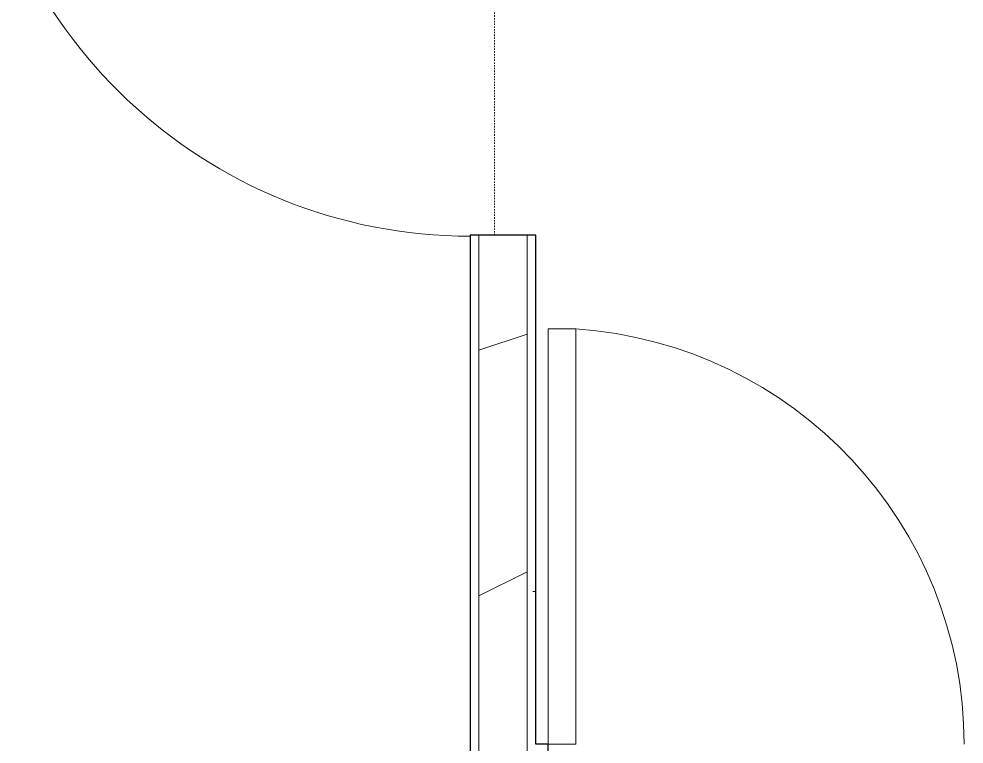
# Model space of a CAD drawing. Header units: inches. Extents: x -10205 to 13964, y -460 to 30702.
# Drawn here: x -3339.5 to -3271.2, y 10049.8 to 10102.2 of the extents above; entities that cross this region are included whole.
import ezdxf

# ---------------------------------------------------------------- set-up
doc = ezdxf.new("R2010")
doc.units = ezdxf.units.IN
doc.header["$MEASUREMENT"] = 0
doc.linetypes.add('Dash 1_16_', pattern=[0.12499999999999999, 0.06249999999999999, -0.06249999999999999])
for name, color, linetype, lineweight in [('0-1', 7, 'Continuous', 5), ('0-4', 7, 'Continuous', 9), ('A-DOOR-3', 7, 'Continuous', 9), ('A-DOOR-4', 250, 'Continuous', 13), ('A-WALL-5', 130, 'Continuous', 25), ('A-WALL-6', 7, 'Continuous', 9), ('A-WALL-PATT-3', 7, 'Continuous', 9), ('A-WALL-PATT-4', 8, 'Continuous', 9), ('I-FURN-HDLN-2', 254, 'Dash 1_16_', 9)]:
    doc.layers.add(name, color=color, linetype=linetype, lineweight=lineweight)

# ---------------------------------------------------------------- blocks, each defined once
blk = doc.blocks.new('Single-Flush - 36_ x 84_-1372839-SITE PLAN - CAD FILE')
at = {"layer": 'A-DOOR-3'}
blk.add_arc((18.00000000000094, 2.374999999999273), 36.06659275674493, 93.17885224191846, 179.9999999999998, dxfattribs=at)
at = {"layer": 'A-DOOR-4'}
for p, q in [((16, 2.374999999999472), (16, 38.38609708243875)), ((18.00000000000094, 38.38609708243875), (16, 38.38609708243875)), ((18.00000000000094, 2.374999999999472), (18.00000000000094, 38.38609708243875)), ((18.00000000000094, 2.374999999999472), (16, 2.374999999999472))]:
    blk.add_line(p, q, dxfattribs=at)
blk = doc.blocks.new('Bed-Standard - Queen 60_ x 79_-V84-SITE PLAN - CAD FILE')
at = {"layer": 'I-FURN-HDLN-2'}
blk.add_line((25.43539959146133, -77.2950819672126), (61.4353995914628, -77.2950819672126), dxfattribs=at)
blk = doc.blocks.new('Single-Flush - 30_ x 84_-1372859-SITE PLAN - CAD FILE')
at = {"layer": 'A-DOOR-3'}
blk.add_arc((15.00000000000094, -2.374999999999751), 30.06659275674492, 179.9999999999998, 266.1859251657074, dxfattribs=at)
at = {"layer": 'A-DOOR-4'}
for p, q in [((13, -2.37500000000009), (13, -32.37499999999879)), ((15.00000000000094, -2.37500000000009), (13, -2.37500000000009)), ((15.00000000000094, -2.37500000000009), (15.00000000000094, -32.37499999999879)), ((15.00000000000094, -32.37499999999879), (13, -32.37499999999879))]:
    blk.add_line(p, q, dxfattribs=at)
blk = doc.blocks.new('1750 Ox - Unit Layouts_rvt-1-SITE PLAN - CAD FILE')
at = {"layer": 'A-WALL-PATT-3'}
h = blk.add_hatch(dxfattribs=at)
h.set_pattern_fill('FP_2', color=256, style=0, pattern_type=2)
h.set_pattern_definition([(0, (0, 0), (61.44, 15.36), [2.534, -43.54600000000001, 2.534, -43.54600000000001, -245.76]), (0, (0, 0), (61.44, 15.36), [-92.16, 2.534, -89.626, 2.534, -43.54600000000001, -107.52]), (0, (0, 0), (61.44, 15.36), [-230.4, 2.534, -28.186, 2.534, -74.266]), (120, (23.04, 7.68), (-44.02215020212896, 45.52860080851592), [2.534, -43.546, 2.534, -43.546, -245.76]), (120, (23.04, 7.68), (-44.02215020212896, 45.52860080851592), [-92.15999999999998, 2.534, -89.62599999999999, 2.534, -43.546, -107.52]), (120, (23.04, 7.68), (-44.02215020212896, 45.52860080851592), [-230.4, 2.534, -28.186, 2.534, -74.26599999999999]), (240, (30.72, 38.4), (-17.41784979787101, -60.8886008085159), [2.534, -43.54600000000001, 2.534, -43.54600000000001, -245.76]), (240, (30.72, 38.4), (-17.41784979787101, -60.8886008085159), [-92.16, 2.534, -89.626, 2.534, -43.54600000000001, -107.52]), (240, (30.72, 38.4), (-17.41784979787101, -60.8886008085159), [-230.4, 2.534, -28.186, 2.534, -74.266])])
h.paths.add_polyline_path([(-3302.123736679995, 10018.71439611051), (-3302.123736679995, 10045.69062047345), (-3302.748736679995, 10045.69062047346), (-3302.748736679995, 10018.71439611051)], flags=0)
h.paths.add_polyline_path([(-3302.294633102148, 10049.19062047345), (-3302.123736679993, 10049.19062047345), (-3302.123736679993, 10086.58627111167), (-3302.748736679995, 10086.58627111167), (-3302.748736679995, 10049.19062047345)], flags=0)
h.paths.add_polyline_path([(-3302.748736679831, 10122.58627111167), (-3302.123736679993, 10122.58627111167), (-3302.123736679832, 10125.58627111166), (-3302.748736679831, 10125.58627111166)], flags=0)
at = {"layer": 'A-WALL-PATT-4'}
h = blk.add_hatch(dxfattribs=at)
h.set_pattern_fill('FP_4', color=256, style=0, pattern_type=2)
h.set_pattern_definition([(216.87, (12.795, 31.987), (95.96128571417499, 63.97497142697662), [15.994, -143.942]), (206.565, (31.987, 22.391), (-31.98698098913992, -31.98692384710355), [35.76300000000001, -35.76300000000001]), (198.435, (31.987, 6.397), (-63.9747458606528, -31.98712813093555), [20.23099999999999, -80.92199999999998])])
h.paths.add_polyline_path([(-3305.423736679715, 10018.71439611051), (-3302.748736679995, 10018.71439611051), (-3302.748736679995, 10086.58627111167), (-3306.248736679993, 10086.58627111167), (-3306.248736679996, 10018.71439611051)], flags=0)
h.paths.add_polyline_path([(-3306.248736679832, 10122.58627111167), (-3302.748736679831, 10122.58627111167), (-3302.748736679831, 10126.21127111167), (-3306.248736679832, 10126.21127111167), (-3306.248736679832, 10125.58627111166)], flags=0)
at = {"layer": 'A-WALL-5'}
for p, q in [((-3302.123736679991, 10086.58627111165), (-3306.873736679991, 10086.58627111165)), ((-3306.873736679991, 10086.58627111165), (-3306.873736679993, 10018.7143961105)), ((-3302.123736679992, 10049.81562047344), (-3302.123736679991, 10086.58627111165)), ((-3301.250366435985, 10049.81562047344), (-3302.123736679992, 10049.81562047344)), ((-3301.250366435985, 10045.06562047344), (-3301.250366435985, 10049.81562047344))]:
    blk.add_line(p, q, dxfattribs=at)
at = {"layer": 'A-WALL-6'}
for p, q in [((-3306.248736679991, 10086.58627111165), (-3306.248736679993, 10018.7143961105)), ((-3302.748736679991, 10086.58627111165), (-3302.748736679992, 10049.19062047344))]:
    blk.add_line(p, q, dxfattribs=at)
at = {"layer": '0-4'}
for name, p, rotation in [('Bed-Standard - Queen 60_ x 79_-V84-SITE PLAN - CAD FILE', (-3382.418818647147, 10061.1508715202), 89.99999999999106), ('Single-Flush - 36_ x 84_-1372839-SITE PLAN - CAD FILE', (-3304.49873667999, 10104.58627111165), 89.999999999998), ('Single-Flush - 30_ x 84_-1372859-SITE PLAN - CAD FILE', (-3286.250366435985, 10047.44062047344), 180)]:
    blk.add_blockref(name, p, dxfattribs=dict(at, rotation=rotation))

msp = doc.modelspace()

# ---------------------------------------------------------------- block references
at = {"layer": '0-1'}
msp.add_blockref('1750 Ox - Unit Layouts_rvt-1-SITE PLAN - CAD FILE', (0, 0), dxfattribs=at)

doc.saveas('drawing.dxf')
